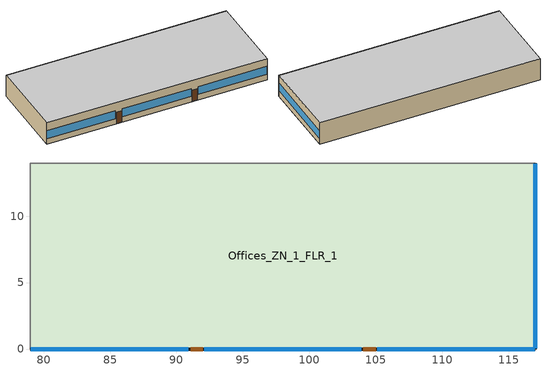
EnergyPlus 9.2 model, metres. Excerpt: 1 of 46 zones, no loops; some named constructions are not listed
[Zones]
Offices_ZN_1_FLR_1
 floor ground (ext_slab_6in_with_carpet): 79,14 117,14 117,0 79,0 z0
 wall outside (nonres_ext_wall): 79,0 117,0 117,14 z0:4
 wall to Gym_ZN_1_FLR_1 (int_wall): 117,14 79,14 z0:4
 wall to Lobby_ZN_1_FLR_1 (int_wall): 79,14 79,0 z0:4
 window (Window_U_0.40_SHGC_0.38): 117,0.05 117,13.95 z1.1:2.51; 79.05,0 90.87,0 / 92.09,0 103.91,0 / 105.13,0 116.95,0 z1:2.5
 door (Swinging Door_con): 91.08,0 91.99,0 / 104.08,0 104.99,0 z0:2.13
 ceiling to Offices_ZN_1_FLR_2 (int_slab_ceiling): 79,0 117,0 117,14 79,14 z4
[SizingPeriod:DesignDay] Day of Month=21; Dry-Bulb Temperature Range Modifier Type=DefaultMultipliers; Barometric Pressure {Pa}=96640; Wind Direction {deg}=70; Rain Indicator=No; Snow Indicator=No; Daylight Saving Time Indicator=No
Name | Month | Day Type | Maximum Dry-Bulb Temperature {C} | Daily Dry-Bulb Temperature Range {deltaC} | Humidity Condition Type | Wetbulb or DewPoint at Maximum Dry-Bulb {C} | Wind Speed {m/s} | Solar Model Indicator | Sky Clearness | ASHRAE Clear Sky Optical Depth for Beam Irradiance (taub) | ASHRAE Clear Sky Optical Depth for Diffuse Irradiance (taud) | Enthalpy at Maximum Dry-Bulb {J/kg}
Xian Ann Htg Wind 99.6% Condns WS=>MCDB | 1 | WinterDesignDay | 3 | 0 | Wetbulb | 3 | 7.3 | ASHRAEClearSky | 0
Xian Ann Htg Wind 99% Condns WS=>MCDB | 1 | WinterDesignDay | 1.8 | 0 | Wetbulb | 1.8 | 6.3 | ASHRAEClearSky | 0
Xian Ann Clg .4% Condns DB=>MWB | 7 | SummerDesignDay | 35.9 | 9.2 | Wetbulb | 23.3 | 2.9 | ASHRAETau |  | 0.807 | 1.369
Xian Ann Clg 1% Condns DB=>MWB | 7 | SummerDesignDay | 34.4 | 9.2 | Wetbulb | 23.1 | 2.9 | ASHRAETau |  | 0.807 | 1.369
Xian Ann Clg 2% Condns DB=>MWB | 7 | SummerDesignDay | 33 | 9.2 | Wetbulb | 22.9 | 2.9 | ASHRAETau |  | 0.807 | 1.369
Xian Ann Clg .4% Condns WB=>MDB | 7 | SummerDesignDay | 32 | 9.2 | Wetbulb | 26.4 | 2.9 | ASHRAETau |  | 0.807 | 1.369
Xian Ann Clg 1% Condns WB=>MDB | 7 | SummerDesignDay | 30.9 | 9.2 | Wetbulb | 25.5 | 2.9 | ASHRAETau |  | 0.807 | 1.369
Xian Ann Clg 2% Condns WB=>MDB | 7 | SummerDesignDay | 30 | 9.2 | Wetbulb | 24.8 | 2.9 | ASHRAETau |  | 0.807 | 1.369
Xian Ann Clg .4% Condns DP=>MDB | 7 | SummerDesignDay | 29.9 | 9.2 | Dewpoint | 25 | 2.9 | ASHRAETau |  | 0.807 | 1.369
Xian Ann Clg 1% Condns DP=>MDB | 7 | SummerDesignDay | 28.9 | 9.2 | Dewpoint | 24 | 2.9 | ASHRAETau |  | 0.807 | 1.369
Xian Ann Clg 2% Condns DP=>MDB | 7 | SummerDesignDay | 28.1 | 9.2 | Dewpoint | 23.2 | 2.9 | ASHRAETau |  | 0.807 | 1.369
Xian Ann Clg .4% Condns Enth=>MDB | 7 | SummerDesignDay | 32 | 9.2 | Enthalpy |  | 2.9 | ASHRAETau |  | 0.807 | 1.369 | 85500
Xian Ann Clg 1% Condns Enth=>MDB | 7 | SummerDesignDay | 31.1 | 9.2 | Enthalpy |  | 2.9 | ASHRAETau |  | 0.807 | 1.369 | 81500
Xian Ann Clg 2% Condns Enth=>MDB | 7 | SummerDesignDay | 30.1 | 9.2 | Enthalpy |  | 2.9 | ASHRAETau |  | 0.807 | 1.369 | 78200
[EnergyManagementSystem:Program]
SET_cCL1_Pod_1_ZN_1_FLR_1_Light_EMS_Program: SET cCL1_Pod_1_ZN_1_FLR_1_LSr_IP=0.093*cCL1_Pod_1_ZN_1_FLR_1_LSr/cCL1_Pod_1_ZN_1_FLR_1_Area; IF (cCL1_Pod_1_ZN_1_FLR_1_OSr <= 0) && (cCL1_Pod_1_ZN_1_FLR_1_LSr_IP >= 0.02); SET cCL1_Pod_1_ZN_1_FLR_1_LAr = 0.02*cCL1_Pod_1_ZN_1_FLR_1_Area/0.09290304; ELSE; SET cCL1_Pod_1_ZN_1_FLR_1_LAr = NULL; ENDIF
SET_mCl1_Pod_1_ZN_1_FLR_1_Light_EMS_Program: SET mCl1_Pod_1_ZN_1_FLR_1_LSr_IP=0.093*mCl1_Pod_1_ZN_1_FLR_1_LSr/mCl1_Pod_1_ZN_1_FLR_1_Area; IF (mCl1_Pod_1_ZN_1_FLR_1_OSr <= 0) && (mCl1_Pod_1_ZN_1_FLR_1_LSr_IP >= 0.02); SET mCl1_Pod_1_ZN_1_FLR_1_LAr = 0.02*mCl1_Pod_1_ZN_1_FLR_1_Area/0.09290304; ELSE; SET mCl1_Pod_1_ZN_1_FLR_1_LAr = NULL; ENDIF
SET_cPOD1_ZN_1_FLR_1_Light_EMS_Program: SET cPOD1_ZN_1_FLR_1_LSr_IP=0.093*cPOD1_ZN_1_FLR_1_LSr/cPOD1_ZN_1_FLR_1_Area; IF (cPOD1_ZN_1_FLR_1_OSr <= 0) && (cPOD1_ZN_1_FLR_1_LSr_IP >= 0.02); SET cPOD1_ZN_1_FLR_1_LAr = 0.02*cPOD1_ZN_1_FLR_1_Area/0.09290304; ELSE; SET cPOD1_ZN_1_FLR_1_LAr = NULL; ENDIF
SET_cCL2_Pod_1_ZN_1_FLR_1_Light_EMS_Program: SET cCL2_Pod_1_ZN_1_FLR_1_LSr_IP=0.093*cCL2_Pod_1_ZN_1_FLR_1_LSr/cCL2_Pod_1_ZN_1_FLR_1_Area; IF (cCL2_Pod_1_ZN_1_FLR_1_OSr <= 0) && (cCL2_Pod_1_ZN_1_FLR_1_LSr_IP >= 0.02); SET cCL2_Pod_1_ZN_1_FLR_1_LAr = 0.02*cCL2_Pod_1_ZN_1_FLR_1_Area/0.09290304; ELSE; SET cCL2_Pod_1_ZN_1_FLR_1_LAr = NULL; ENDIF
SET_mCl2_Pod_1_ZN_1_FLR_1_Light_EMS_Program: SET mCl2_Pod_1_ZN_1_FLR_1_LSr_IP=0.093*mCl2_Pod_1_ZN_1_FLR_1_LSr/mCl2_Pod_1_ZN_1_FLR_1_Area; IF (mCl2_Pod_1_ZN_1_FLR_1_OSr <= 0) && (mCl2_Pod_1_ZN_1_FLR_1_LSr_IP >= 0.02); SET mCl2_Pod_1_ZN_1_FLR_1_LAr = 0.02*mCl2_Pod_1_ZN_1_FLR_1_Area/0.09290304; ELSE; SET mCl2_Pod_1_ZN_1_FLR_1_LAr = NULL; ENDIF
SET_cCL1_Pod_2_ZN_1_FLR_1_Light_EMS_Program: SET cCL1_Pod_2_ZN_1_FLR_1_LSr_IP=0.093*cCL1_Pod_2_ZN_1_FLR_1_LSr/cCL1_Pod_2_ZN_1_FLR_1_Area; IF (cCL1_Pod_2_ZN_1_FLR_1_OSr <= 0) && (cCL1_Pod_2_ZN_1_FLR_1_LSr_IP >= 0.02); SET cCL1_Pod_2_ZN_1_FLR_1_LAr = 0.02*cCL1_Pod_2_ZN_1_FLR_1_Area/0.09290304; ELSE; SET cCL1_Pod_2_ZN_1_FLR_1_LAr = NULL; ENDIF
SET_mCl1_Pod_2_ZN_1_FLR_1_Light_EMS_Program: SET mCl1_Pod_2_ZN_1_FLR_1_LSr_IP=0.093*mCl1_Pod_2_ZN_1_FLR_1_LSr/mCl1_Pod_2_ZN_1_FLR_1_Area; IF (mCl1_Pod_2_ZN_1_FLR_1_OSr <= 0) && (mCl1_Pod_2_ZN_1_FLR_1_LSr_IP >= 0.02); SET mCl1_Pod_2_ZN_1_FLR_1_LAr = 0.02*mCl1_Pod_2_ZN_1_FLR_1_Area/0.09290304; ELSE; SET mCl1_Pod_2_ZN_1_FLR_1_LAr = NULL; ENDIF
SET_cPOD2_ZN_1_FLR_1_Light_EMS_Program: SET cPOD2_ZN_1_FLR_1_LSr_IP=0.093*cPOD2_ZN_1_FLR_1_LSr/cPOD2_ZN_1_FLR_1_Area; IF (cPOD2_ZN_1_FLR_1_OSr <= 0) && (cPOD2_ZN_1_FLR_1_LSr_IP >= 0.02); SET cPOD2_ZN_1_FLR_1_LAr = 0.02*cPOD2_ZN_1_FLR_1_Area/0.09290304; ELSE; SET cPOD2_ZN_1_FLR_1_LAr = NULL; ENDIF
SET_cCL2_Pod_2_ZN_1_FLR_1_Light_EMS_Program: SET cCL2_Pod_2_ZN_1_FLR_1_LSr_IP=0.093*cCL2_Pod_2_ZN_1_FLR_1_LSr/cCL2_Pod_2_ZN_1_FLR_1_Area; IF (cCL2_Pod_2_ZN_1_FLR_1_OSr <= 0) && (cCL2_Pod_2_ZN_1_FLR_1_LSr_IP >= 0.02); SET cCL2_Pod_2_ZN_1_FLR_1_LAr = 0.02*cCL2_Pod_2_ZN_1_FLR_1_Area/0.09290304; ELSE; SET cCL2_Pod_2_ZN_1_FLR_1_LAr = NULL; ENDIF
SET_mCl2_Pod_2_ZN_1_FLR_1_Light_EMS_Program: SET mCl2_Pod_2_ZN_1_FLR_1_LSr_IP=0.093*mCl2_Pod_2_ZN_1_FLR_1_LSr/mCl2_Pod_2_ZN_1_FLR_1_Area; IF (mCl2_Pod_2_ZN_1_FLR_1_OSr <= 0) && (mCl2_Pod_2_ZN_1_FLR_1_LSr_IP >= 0.02); SET mCl2_Pod_2_ZN_1_FLR_1_LAr = 0.02*mCl2_Pod_2_ZN_1_FLR_1_Area/0.09290304; ELSE; SET mCl2_Pod_2_ZN_1_FLR_1_LAr = NULL; ENDIF
SET_cCL1_Pod_3_ZN_1_FLR_1_Light_EMS_Program: SET cCL1_Pod_3_ZN_1_FLR_1_LSr_IP=0.093*cCL1_Pod_3_ZN_1_FLR_1_LSr/cCL1_Pod_3_ZN_1_FLR_1_Area; IF (cCL1_Pod_3_ZN_1_FLR_1_OSr <= 0) && (cCL1_Pod_3_ZN_1_FLR_1_LSr_IP >= 0.02); SET cCL1_Pod_3_ZN_1_FLR_1_LAr = 0.02*cCL1_Pod_3_ZN_1_FLR_1_Area/0.09290304; ELSE; SET cCL1_Pod_3_ZN_1_FLR_1_LAr = NULL; ENDIF
SET_mCl1_Pod_3_ZN_1_FLR_1_Light_EMS_Program: SET mCl1_Pod_3_ZN_1_FLR_1_LSr_IP=0.093*mCl1_Pod_3_ZN_1_FLR_1_LSr/mCl1_Pod_3_ZN_1_FLR_1_Area; IF (mCl1_Pod_3_ZN_1_FLR_1_OSr <= 0) && (mCl1_Pod_3_ZN_1_FLR_1_LSr_IP >= 0.02); SET mCl1_Pod_3_ZN_1_FLR_1_LAr = 0.02*mCl1_Pod_3_ZN_1_FLR_1_Area/0.09290304; ELSE; SET mCl1_Pod_3_ZN_1_FLR_1_LAr = NULL; ENDIF
SET_cPOD3_ZN_1_FLR_1_Light_EMS_Program: SET cPOD3_ZN_1_FLR_1_LSr_IP=0.093*cPOD3_ZN_1_FLR_1_LSr/cPOD3_ZN_1_FLR_1_Area; IF (cPOD3_ZN_1_FLR_1_OSr <= 0) && (cPOD3_ZN_1_FLR_1_LSr_IP >= 0.02); SET cPOD3_ZN_1_FLR_1_LAr = 0.02*cPOD3_ZN_1_FLR_1_Area/0.09290304; ELSE; SET cPOD3_ZN_1_FLR_1_LAr = NULL; ENDIF
SET_cCL2_Pod_3_ZN_1_FLR_1_Light_EMS_Program: SET cCL2_Pod_3_ZN_1_FLR_1_LSr_IP=0.093*cCL2_Pod_3_ZN_1_FLR_1_LSr/cCL2_Pod_3_ZN_1_FLR_1_Area; IF (cCL2_Pod_3_ZN_1_FLR_1_OSr <= 0) && (cCL2_Pod_3_ZN_1_FLR_1_LSr_IP >= 0.02); SET cCL2_Pod_3_ZN_1_FLR_1_LAr = 0.02*cCL2_Pod_3_ZN_1_FLR_1_Area/0.09290304; ELSE; SET cCL2_Pod_3_ZN_1_FLR_1_LAr = NULL; ENDIF
SET_mCl2_Pod_3_ZN_1_FLR_1_Light_EMS_Program: SET mCl2_Pod_3_ZN_1_FLR_1_LSr_IP=0.093*mCl2_Pod_3_ZN_1_FLR_1_LSr/mCl2_Pod_3_ZN_1_FLR_1_Area; IF (mCl2_Pod_3_ZN_1_FLR_1_OSr <= 0) && (mCl2_Pod_3_ZN_1_FLR_1_LSr_IP >= 0.02); SET mCl2_Pod_3_ZN_1_FLR_1_LAr = 0.02*mCl2_Pod_3_ZN_1_FLR_1_Area/0.09290304; ELSE; SET mCl2_Pod_3_ZN_1_FLR_1_LAr = NULL; ENDIF
SET_AUX_GYM_ZN_1_FLR_1_Light_EMS_Program: SET AUX_GYM_ZN_1_FLR_1_LSr_IP=0.093*AUX_GYM_ZN_1_FLR_1_LSr/AUX_GYM_ZN_1_FLR_1_Area; IF (AUX_GYM_ZN_1_FLR_1_OSr <= 0) && (AUX_GYM_ZN_1_FLR_1_LSr_IP >= 0.02); SET AUX_GYM_ZN_1_FLR_1_LAr = 0.02*AUX_GYM_ZN_1_FLR_1_Area/0.09290304; ELSE; SET AUX_GYM_ZN_1_FLR_1_LAr = NULL; ENDIF
SET_AUDITORIUM_ZN_1_FLR_1_Light_EMS_Program: SET AUDITORIUM_ZN_1_FLR_1_LSr_IP=0.093*AUDITORIUM_ZN_1_FLR_1_LSr/AUDITORIUM_ZN_1_FLR_1_Area; IF (AUDITORIUM_ZN_1_FLR_1_OSr <= 0) && (AUDITORIUM_ZN_1_FLR_1_LSr_IP >= 0.02); SET AUDITORIUM_ZN_1_FLR_1_LAr = 0.02*AUDITORIUM_ZN_1_FLR_1_Area/0.09290304; ELSE; SET AUDITORIUM_ZN_1_FLR_1_LAr = NULL; ENDIF
SET_Main_Corridor_ZN_1_FLR_1_Light_EMS_Program: SET Main_Corridor_ZN_1_FLR_1_LSr_IP=0.093*Main_Corridor_ZN_1_FLR_1_LSr/Main_Corridor_ZN_1_FLR_1_Area; IF (Main_Corridor_ZN_1_FLR_1_OSr <= 0) && (Main_Corridor_ZN_1_FLR_1_LSr_IP >= 0.02); SET Main_Corridor_ZN_1_FLR_1_LAr = 0.02*Main_Corridor_ZN_1_FLR_1_Area/0.09290304; ELSE; SET Main_Corridor_ZN_1_FLR_1_LAr = NULL; ENDIF
SET_Lobby_ZN_1_FLR_1_Light_EMS_Program: SET Lobby_ZN_1_FLR_1_LSr_IP=0.093*Lobby_ZN_1_FLR_1_LSr/Lobby_ZN_1_FLR_1_Area; IF (Lobby_ZN_1_FLR_1_OSr <= 0) && (Lobby_ZN_1_FLR_1_LSr_IP >= 0.02); SET Lobby_ZN_1_FLR_1_LAr = 0.02*Lobby_ZN_1_FLR_1_Area/0.09290304; ELSE; SET Lobby_ZN_1_FLR_1_LAr = NULL; ENDIF
SET_Mech_ZN_1_FLR_1_Light_EMS_Program: SET Mech_ZN_1_FLR_1_LSr_IP=0.093*Mech_ZN_1_FLR_1_LSr/Mech_ZN_1_FLR_1_Area; IF (Mech_ZN_1_FLR_1_OSr <= 0) && (Mech_ZN_1_FLR_1_LSr_IP >= 0.02); SET Mech_ZN_1_FLR_1_LAr = 0.02*Mech_ZN_1_FLR_1_Area/0.09290304; ELSE; SET Mech_ZN_1_FLR_1_LAr = NULL; ENDIF
SET_BATHROOMS_ZN_1_FLR_1_Light_EMS_Program: SET BATHROOMS_ZN_1_FLR_1_LSr_IP=0.093*BATHROOMS_ZN_1_FLR_1_LSr/BATHROOMS_ZN_1_FLR_1_Area; IF (BATHROOMS_ZN_1_FLR_1_OSr <= 0) && (BATHROOMS_ZN_1_FLR_1_LSr_IP >= 0.02); SET BATHROOMS_ZN_1_FLR_1_LAr = 0.02*BATHROOMS_ZN_1_FLR_1_Area/0.09290304; ELSE; SET BATHROOMS_ZN_1_FLR_1_LAr = NULL; ENDIF
SET_Offices_ZN_1_FLR_1_Light_EMS_Program: SET Offices_ZN_1_FLR_1_LSr_IP=0.093*Offices_ZN_1_FLR_1_LSr/Offices_ZN_1_FLR_1_Area; IF (Offices_ZN_1_FLR_1_OSr <= 0) && (Offices_ZN_1_FLR_1_LSr_IP >= 0.02); SET Offices_ZN_1_FLR_1_LAr = 0.02*Offices_ZN_1_FLR_1_Area/0.09290304; ELSE; SET Offices_ZN_1_FLR_1_LAr = NULL; ENDIF
SET_Gym_ZN_1_FLR_1_Light_EMS_Program: SET Gym_ZN_1_FLR_1_LSr_IP=0.093*Gym_ZN_1_FLR_1_LSr/Gym_ZN_1_FLR_1_Area; IF (Gym_ZN_1_FLR_1_OSr <= 0) && (Gym_ZN_1_FLR_1_LSr_IP >= 0.02); SET Gym_ZN_1_FLR_1_LAr = 0.02*Gym_ZN_1_FLR_1_Area/0.09290304; ELSE; SET Gym_ZN_1_FLR_1_LAr = NULL; ENDIF
SET_Kitchen_ZN_1_FLR_1_Light_EMS_Program: SET Kitchen_ZN_1_FLR_1_LSr_IP=0.093*Kitchen_ZN_1_FLR_1_LSr/Kitchen_ZN_1_FLR_1_Area; IF (Kitchen_ZN_1_FLR_1_OSr <= 0) && (Kitchen_ZN_1_FLR_1_LSr_IP >= 0.02); SET Kitchen_ZN_1_FLR_1_LAr = 0.02*Kitchen_ZN_1_FLR_1_Area/0.09290304; ELSE; SET Kitchen_ZN_1_FLR_1_LAr = NULL; ENDIF
SET_Cafeteria_ZN_1_FLR_1_Light_EMS_Program: SET Cafeteria_ZN_1_FLR_1_LSr_IP=0.093*Cafeteria_ZN_1_FLR_1_LSr/Cafeteria_ZN_1_FLR_1_Area; IF (Cafeteria_ZN_1_FLR_1_OSr <= 0) && (Cafeteria_ZN_1_FLR_1_LSr_IP >= 0.02); SET Cafeteria_ZN_1_FLR_1_LAr = 0.02*Cafeteria_ZN_1_FLR_1_Area/0.09290304; ELSE; SET Cafeteria_ZN_1_FLR_1_LAr = NULL; ENDIF
SET_cCL1_Pod_1_ZN_1_FLR_2_Light_EMS_Program: SET cCL1_Pod_1_ZN_1_FLR_2_LSr_IP=0.093*cCL1_Pod_1_ZN_1_FLR_2_LSr/cCL1_Pod_1_ZN_1_FLR_2_Area; IF (cCL1_Pod_1_ZN_1_FLR_2_OSr <= 0) && (cCL1_Pod_1_ZN_1_FLR_2_LSr_IP >= 0.02); SET cCL1_Pod_1_ZN_1_FLR_2_LAr = 0.02*cCL1_Pod_1_ZN_1_FLR_2_Area/0.09290304; ELSE; SET cCL1_Pod_1_ZN_1_FLR_2_LAr = NULL; ENDIF
SET_mCl1_Pod_1_ZN_1_FLR_2_Light_EMS_Program: SET mCl1_Pod_1_ZN_1_FLR_2_LSr_IP=0.093*mCl1_Pod_1_ZN_1_FLR_2_LSr/mCl1_Pod_1_ZN_1_FLR_2_Area; IF (mCl1_Pod_1_ZN_1_FLR_2_OSr <= 0) && (mCl1_Pod_1_ZN_1_FLR_2_LSr_IP >= 0.02); SET mCl1_Pod_1_ZN_1_FLR_2_LAr = 0.02*mCl1_Pod_1_ZN_1_FLR_2_Area/0.09290304; ELSE; SET mCl1_Pod_1_ZN_1_FLR_2_LAr = NULL; ENDIF
SET_cPOD1_ZN_1_FLR_2_Light_EMS_Program: SET cPOD1_ZN_1_FLR_2_LSr_IP=0.093*cPOD1_ZN_1_FLR_2_LSr/cPOD1_ZN_1_FLR_2_Area; IF (cPOD1_ZN_1_FLR_2_OSr <= 0) && (cPOD1_ZN_1_FLR_2_LSr_IP >= 0.02); SET cPOD1_ZN_1_FLR_2_LAr = 0.02*cPOD1_ZN_1_FLR_2_Area/0.09290304; ELSE; SET cPOD1_ZN_1_FLR_2_LAr = NULL; ENDIF
SET_cCL2_Pod_1_ZN_1_FLR_2_Light_EMS_Program: SET cCL2_Pod_1_ZN_1_FLR_2_LSr_IP=0.093*cCL2_Pod_1_ZN_1_FLR_2_LSr/cCL2_Pod_1_ZN_1_FLR_2_Area; IF (cCL2_Pod_1_ZN_1_FLR_2_OSr <= 0) && (cCL2_Pod_1_ZN_1_FLR_2_LSr_IP >= 0.02); SET cCL2_Pod_1_ZN_1_FLR_2_LAr = 0.02*cCL2_Pod_1_ZN_1_FLR_2_Area/0.09290304; ELSE; SET cCL2_Pod_1_ZN_1_FLR_2_LAr = NULL; ENDIF
SET_mCl2_Pod_1_ZN_1_FLR_2_Light_EMS_Program: SET mCl2_Pod_1_ZN_1_FLR_2_LSr_IP=0.093*mCl2_Pod_1_ZN_1_FLR_2_LSr/mCl2_Pod_1_ZN_1_FLR_2_Area; IF (mCl2_Pod_1_ZN_1_FLR_2_OSr <= 0) && (mCl2_Pod_1_ZN_1_FLR_2_LSr_IP >= 0.02); SET mCl2_Pod_1_ZN_1_FLR_2_LAr = 0.02*mCl2_Pod_1_ZN_1_FLR_2_Area/0.09290304; ELSE; SET mCl2_Pod_1_ZN_1_FLR_2_LAr = NULL; ENDIF
SET_cCL1_Pod_2_ZN_1_FLR_2_Light_EMS_Program: SET cCL1_Pod_2_ZN_1_FLR_2_LSr_IP=0.093*cCL1_Pod_2_ZN_1_FLR_2_LSr/cCL1_Pod_2_ZN_1_FLR_2_Area; IF (cCL1_Pod_2_ZN_1_FLR_2_OSr <= 0) && (cCL1_Pod_2_ZN_1_FLR_2_LSr_IP >= 0.02); SET cCL1_Pod_2_ZN_1_FLR_2_LAr = 0.02*cCL1_Pod_2_ZN_1_FLR_2_Area/0.09290304; ELSE; SET cCL1_Pod_2_ZN_1_FLR_2_LAr = NULL; ENDIF
SET_mCl1_Pod_2_ZN_1_FLR_2_Light_EMS_Program: SET mCl1_Pod_2_ZN_1_FLR_2_LSr_IP=0.093*mCl1_Pod_2_ZN_1_FLR_2_LSr/mCl1_Pod_2_ZN_1_FLR_2_Area; IF (mCl1_Pod_2_ZN_1_FLR_2_OSr <= 0) && (mCl1_Pod_2_ZN_1_FLR_2_LSr_IP >= 0.02); SET mCl1_Pod_2_ZN_1_FLR_2_LAr = 0.02*mCl1_Pod_2_ZN_1_FLR_2_Area/0.09290304; ELSE; SET mCl1_Pod_2_ZN_1_FLR_2_LAr = NULL; ENDIF
SET_cPOD2_ZN_1_FLR_2_Light_EMS_Program: SET cPOD2_ZN_1_FLR_2_LSr_IP=0.093*cPOD2_ZN_1_FLR_2_LSr/cPOD2_ZN_1_FLR_2_Area; IF (cPOD2_ZN_1_FLR_2_OSr <= 0) && (cPOD2_ZN_1_FLR_2_LSr_IP >= 0.02); SET cPOD2_ZN_1_FLR_2_LAr = 0.02*cPOD2_ZN_1_FLR_2_Area/0.09290304; ELSE; SET cPOD2_ZN_1_FLR_2_LAr = NULL; ENDIF
SET_cCL2_Pod_2_ZN_1_FLR_2_Light_EMS_Program: SET cCL2_Pod_2_ZN_1_FLR_2_LSr_IP=0.093*cCL2_Pod_2_ZN_1_FLR_2_LSr/cCL2_Pod_2_ZN_1_FLR_2_Area; IF (cCL2_Pod_2_ZN_1_FLR_2_OSr <= 0) && (cCL2_Pod_2_ZN_1_FLR_2_LSr_IP >= 0.02); SET cCL2_Pod_2_ZN_1_FLR_2_LAr = 0.02*cCL2_Pod_2_ZN_1_FLR_2_Area/0.09290304; ELSE; SET cCL2_Pod_2_ZN_1_FLR_2_LAr = NULL; ENDIF
SET_mCl2_Pod_2_ZN_1_FLR_2_Light_EMS_Program: SET mCl2_Pod_2_ZN_1_FLR_2_LSr_IP=0.093*mCl2_Pod_2_ZN_1_FLR_2_LSr/mCl2_Pod_2_ZN_1_FLR_2_Area; IF (mCl2_Pod_2_ZN_1_FLR_2_OSr <= 0) && (mCl2_Pod_2_ZN_1_FLR_2_LSr_IP >= 0.02); SET mCl2_Pod_2_ZN_1_FLR_2_LAr = 0.02*mCl2_Pod_2_ZN_1_FLR_2_Area/0.09290304; ELSE; SET mCl2_Pod_2_ZN_1_FLR_2_LAr = NULL; ENDIF
SET_cCL1_Pod_3_ZN_1_FLR_2_Light_EMS_Program: SET cCL1_Pod_3_ZN_1_FLR_2_LSr_IP=0.093*cCL1_Pod_3_ZN_1_FLR_2_LSr/cCL1_Pod_3_ZN_1_FLR_2_Area; IF (cCL1_Pod_3_ZN_1_FLR_2_OSr <= 0) && (cCL1_Pod_3_ZN_1_FLR_2_LSr_IP >= 0.02); SET cCL1_Pod_3_ZN_1_FLR_2_LAr = 0.02*cCL1_Pod_3_ZN_1_FLR_2_Area/0.09290304; ELSE; SET cCL1_Pod_3_ZN_1_FLR_2_LAr = NULL; ENDIF
SET_mCl1_Pod_3_ZN_1_FLR_2_Light_EMS_Program: SET mCl1_Pod_3_ZN_1_FLR_2_LSr_IP=0.093*mCl1_Pod_3_ZN_1_FLR_2_LSr/mCl1_Pod_3_ZN_1_FLR_2_Area; IF (mCl1_Pod_3_ZN_1_FLR_2_OSr <= 0) && (mCl1_Pod_3_ZN_1_FLR_2_LSr_IP >= 0.02); SET mCl1_Pod_3_ZN_1_FLR_2_LAr = 0.02*mCl1_Pod_3_ZN_1_FLR_2_Area/0.09290304; ELSE; SET mCl1_Pod_3_ZN_1_FLR_2_LAr = NULL; ENDIF
SET_cPOD3_ZN_1_FLR_2_Light_EMS_Program: SET cPOD3_ZN_1_FLR_2_LSr_IP=0.093*cPOD3_ZN_1_FLR_2_LSr/cPOD3_ZN_1_FLR_2_Area; IF (cPOD3_ZN_1_FLR_2_OSr <= 0) && (cPOD3_ZN_1_FLR_2_LSr_IP >= 0.02); SET cPOD3_ZN_1_FLR_2_LAr = 0.02*cPOD3_ZN_1_FLR_2_Area/0.09290304; ELSE; SET cPOD3_ZN_1_FLR_2_LAr = NULL; ENDIF
SET_cCL2_Pod_3_ZN_1_FLR_2_Light_EMS_Program: SET cCL2_Pod_3_ZN_1_FLR_2_LSr_IP=0.093*cCL2_Pod_3_ZN_1_FLR_2_LSr/cCL2_Pod_3_ZN_1_FLR_2_Area; IF (cCL2_Pod_3_ZN_1_FLR_2_OSr <= 0) && (cCL2_Pod_3_ZN_1_FLR_2_LSr_IP >= 0.02); SET cCL2_Pod_3_ZN_1_FLR_2_LAr = 0.02*cCL2_Pod_3_ZN_1_FLR_2_Area/0.09290304; ELSE; SET cCL2_Pod_3_ZN_1_FLR_2_LAr = NULL; ENDIF
SET_mCl2_Pod_3_ZN_1_FLR_2_Light_EMS_Program: SET mCl2_Pod_3_ZN_1_FLR_2_LSr_IP=0.093*mCl2_Pod_3_ZN_1_FLR_2_LSr/mCl2_Pod_3_ZN_1_FLR_2_Area; IF (mCl2_Pod_3_ZN_1_FLR_2_OSr <= 0) && (mCl2_Pod_3_ZN_1_FLR_2_LSr_IP >= 0.02); SET mCl2_Pod_3_ZN_1_FLR_2_LAr = 0.02*mCl2_Pod_3_ZN_1_FLR_2_Area/0.09290304; ELSE; SET mCl2_Pod_3_ZN_1_FLR_2_LAr = NULL; ENDIF
SET_Main_Corridor_ZN_1_FLR_2_Light_EMS_Program: SET Main_Corridor_ZN_1_FLR_2_LSr_IP=0.093*Main_Corridor_ZN_1_FLR_2_LSr/Main_Corridor_ZN_1_FLR_2_Area; IF (Main_Corridor_ZN_1_FLR_2_OSr <= 0) && (Main_Corridor_ZN_1_FLR_2_LSr_IP >= 0.02); SET Main_Corridor_ZN_1_FLR_2_LAr = 0.02*Main_Corridor_ZN_1_FLR_2_Area/0.09290304; ELSE; SET Main_Corridor_ZN_1_FLR_2_LAr = NULL; ENDIF
SET_Lobby_ZN_1_FLR_2_Light_EMS_Program: SET Lobby_ZN_1_FLR_2_LSr_IP=0.093*Lobby_ZN_1_FLR_2_LSr/Lobby_ZN_1_FLR_2_Area; IF (Lobby_ZN_1_FLR_2_OSr <= 0) && (Lobby_ZN_1_FLR_2_LSr_IP >= 0.02); SET Lobby_ZN_1_FLR_2_LAr = 0.02*Lobby_ZN_1_FLR_2_Area/0.09290304; ELSE; SET Lobby_ZN_1_FLR_2_LAr = NULL; ENDIF
SET_Mech_ZN_1_FLR_2_Light_EMS_Program: SET Mech_ZN_1_FLR_2_LSr_IP=0.093*Mech_ZN_1_FLR_2_LSr/Mech_ZN_1_FLR_2_Area; IF (Mech_ZN_1_FLR_2_OSr <= 0) && (Mech_ZN_1_FLR_2_LSr_IP >= 0.02); SET Mech_ZN_1_FLR_2_LAr = 0.02*Mech_ZN_1_FLR_2_Area/0.09290304; ELSE; SET Mech_ZN_1_FLR_2_LAr = NULL; ENDIF
SET_BATHROOMS_ZN_1_FLR_2_Light_EMS_Program: SET BATHROOMS_ZN_1_FLR_2_LSr_IP=0.093*BATHROOMS_ZN_1_FLR_2_LSr/BATHROOMS_ZN_1_FLR_2_Area; IF (BATHROOMS_ZN_1_FLR_2_OSr <= 0) && (BATHROOMS_ZN_1_FLR_2_LSr_IP >= 0.02); SET BATHROOMS_ZN_1_FLR_2_LAr = 0.02*BATHROOMS_ZN_1_FLR_2_Area/0.09290304; ELSE; SET BATHROOMS_ZN_1_FLR_2_LAr = NULL; ENDIF
SET_Offices_ZN_1_FLR_2_Light_EMS_Program: SET Offices_ZN_1_FLR_2_LSr_IP=0.093*Offices_ZN_1_FLR_2_LSr/Offices_ZN_1_FLR_2_Area; IF (Offices_ZN_1_FLR_2_OSr <= 0) && (Offices_ZN_1_FLR_2_LSr_IP >= 0.02); SET Offices_ZN_1_FLR_2_LAr = 0.02*Offices_ZN_1_FLR_2_Area/0.09290304; ELSE; SET Offices_ZN_1_FLR_2_LAr = NULL; ENDIF
SET_LMC_ZN_1_FLR_2_Light_EMS_Program: SET LMC_ZN_1_FLR_2_LSr_IP=0.093*LMC_ZN_1_FLR_2_LSr/LMC_ZN_1_FLR_2_Area; IF (LMC_ZN_1_FLR_2_OSr <= 0) && (LMC_ZN_1_FLR_2_LSr_IP >= 0.02); SET LMC_ZN_1_FLR_2_LAr = 0.02*LMC_ZN_1_FLR_2_Area/0.09290304; ELSE; SET LMC_ZN_1_FLR_2_LAr = NULL; ENDIF
[EnergyManagementSystem:GlobalVariable]
Wired_LTG
PSZ1_5_FanPwrExponent; PSZ1_5_Stage1Speed; PSZ1_5_Stage2Speed; PSZ1_5_HeatSpeed; PSZ1_5_VenSpeed; PSZ1_5_Number_of_Stages
PSZ2_6_FanPwrExponent; PSZ2_6_Stage1Speed; PSZ2_6_Stage2Speed; PSZ2_6_HeatSpeed; PSZ2_6_VenSpeed; PSZ2_6_Number_of_Stages
PSZ3_7_FanPwrExponent; PSZ3_7_Stage1Speed; PSZ3_7_Stage2Speed; PSZ3_7_HeatSpeed; PSZ3_7_VenSpeed; PSZ3_7_Number_of_Stages
PSZ4_8_FanPwrExponent; PSZ4_8_Stage1Speed; PSZ4_8_Stage2Speed; PSZ4_8_HeatSpeed; PSZ4_8_VenSpeed; PSZ4_8_Number_of_Stages
PSZ5_9_FanPwrExponent; PSZ5_9_Stage1Speed; PSZ5_9_Stage2Speed; PSZ5_9_HeatSpeed; PSZ5_9_VenSpeed; PSZ5_9_Number_of_Stages
BoilerType; CapRated; EtRated; PLRx; Ecx; SkinLossRate
[EnergyManagementSystem:OutputVariable]
Wired_LTG: EMS Variable=Wired_LTG; Type of Data in Variable=Summed; Update Frequency=ZoneTimeStep; Units=J
[AvailabilityManager:NightCycle] Applicability Schedule=Always_On; Fan Schedule=HVACOperationSchd; Control Type=CycleOnAny; Thermostat Tolerance {deltaC}=1; Cycling Run Time Control Type=FixedRunTime; Cycling Run Time {s}=1800
VAV_POD_1 Availability Manager; VAV_POD_2 Availability Manager; VAV_POD_3 Availability Manager; VAV_OTHER Availability Manager; PSZ-AC_1:5 Availability Manager; PSZ-AC_2:6 Availability Manager; PSZ-AC_3:7 Availability Manager; PSZ-AC_4:8 Availability Manager; PSZ-AC_5:9 Availability Manager
[Refrigeration:CompressorRack] Heat Rejection Location=ZONE; Design Condenser Fan Power {W}=750; Condenser Type=AIRCOOLED
Name | Design Compressor Rack COP {W/W} | Compressor Rack COP Function of Temperature Curve | Condenser Fan Power Function of Temperature Curve | Refrigeration Case Name or WalkIn Name or CaseAndWalkInList
RACK1 | 1.5 | RACK1_RackCOPfTCurve | RACK1_RackCondFanCurve2 | RACK1CaseList
RACK2 | 3 | RACK2_RackCOPfTCurve |  | RACK2CaseList
[ElectricLoadCenter:Transformer]
Transformer 1: Availability Schedule=Always_On; Transformer Usage=PowerInFromGrid; Rated Capacity {VA}=225000; Phase=3; Conductor Material=Aluminum; Full Load Temperature Rise {C}=150; Fraction of Eddy Current Losses=0.1; Performance Input Method=NominalEfficiency; Nameplate Efficiency=0.989; Per Unit Load for Nameplate Efficiency=0.35; Reference Temperature for Nameplate Efficiency {C}=75; Consider Transformer Loss for Utility Cost=Yes; Meter 1=Wired_LTG_Electricity; Meter 2=Wired_INT_EQUIP
[Schedule:Compact]
ALWAYS_ON: Through: 12/31, For: AllDays, Until: 24:00, 1
HVACOperationSchd: Through: 12/31, For: Weekdays SummerDesignDay WinterDesignDay, Until: 07:00, 0, Until: 21:00, 1, Until: 24:00, 0, For: WeekEnds Holidays AllOtherDays, Until: 24:00, 0
[Curve:Quadratic]
Name | Coefficient1 Constant | Coefficient2 x | Coefficient3 x**2 | Minimum Value of x | Maximum Value of x
RACK1_RackCOPfTCurve | 1.7603 | -0.0377 | 0.0004 | 10 | 35
RACK1_RackCondFanCurve2 | 0 | 0.0286 | 0 | 0 | 35
RACK2_RackCOPfTCurve | 1 | 0 | 0 | 0 | 50
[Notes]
The 90.1 Prototype Building Models were developed by Pacific Northwest National Laboratory (PNNL),
under contract with the U.S. Department of Energy (DOE).  These building models were derived from
DOE’s Commercial Reference Building Models with modifications based on input from the ASHRAE Standard 90.1 committee,
the Advanced Energy Design Guide series, and building industry experts.
The prototypes models were developed to quantify energy saving impacts from
newly published editions of ASHRAE Standard 90.1.  The basic building descriptions can be found in the Scorecards
posted at this website.  Detailed descriptions of the prototype model development and addenda modeling
strategies can be found in the following  reports:
"Achieving 30% Goal: Energy and Cost Saving Analysis of ASHRAE/IES Standard 90.1-2010."
"Enhancements to ASHRAE Standard 90.1 Prototype Building Models"
"Energy Savings Analysis: ANSI/ASHRAE/IES Standard 90.1-2016"
"ANSI/ASHRAE/IES Standard 90.1-2013 Determination of Energy Savings: Quantitative Analysis"
BEGIN ECONOMIZER MAP
Economizer Name, DX COIL Name
PSZ-AC_1:5_OA_Controller, PSZ-AC_1:5_CoolC DXCoil
PSZ-AC_2:6_OA_Controller, PSZ-AC_2:6_CoolC DXCoil
PSZ-AC_3:7_OA_Controller, PSZ-AC_3:7_CoolC DXCoil
PSZ-AC_4:8_OA_Controller, PSZ-AC_4:8_CoolC DXCoil
PSZ-AC_5:9_OA_Controller, PSZ-AC_5:9_CoolC DXCoil
END ECONOMIZER MAP
BEGIN EMS PROGRAM MAP
EMS PROGRAM, DX COIL Name
PSZ1_5, PSZ-AC_1:5_COOLC DXCOIL
PSZ2_6, PSZ-AC_2:6_COOLC DXCOIL
PSZ3_7, PSZ-AC_3:7_COOLC DXCOIL
PSZ4_8, PSZ-AC_4:8_COOLC DXCOIL
PSZ5_9, PSZ-AC_5:9_COOLC DXCOIL
END EMS PROGRAM MAP
WeatherFile:  USA_CO_Denver-Aurora-Buckley.AFB.724695_TMY3.epw
GPARM parameters as input:
Case = DOE.determination2016_SchoolSecondary_STD2016_Boise
weatherfile = USA_CO_Denver-Aurora-Buckley.AFB.724695_TMY3.epw
ground_tempt = Zone5B_nonres_R15_2ftV_SchoolSecondary_Denver_STD2016.gtp
avg_oa_tempt_ip = 49.91
maxdiff_oa_tempt_ip = 42.66
ext_wall_type = SteelFramedWall
nonres_ext_wall_ufactor = 0.312304465
roof_type = LightweightRoof
nonres_roof_ufactor = 0.181704416
nonres_window = Window_U_0.40_SHGC_0.38
nonres_skylight = Window_U_0.50_SHGC_0.40
daylighting_control = yes
sidelighting_control = yes_AY
audi_sidelighting_control = yes
roof_emissivity = 0.9
roof_solar_absorp = 0.77
LPD_classroom = 9.902797584
LPD_corridor = 7.104180875
LPD_lobby = 10.76391042
LPD_mechanical = 10.2257149
LPD_bath = 9.149323854
LPD_office = 10.01043669
LPD_gym = 5.381955209
LPD_kitchen = 11.40974504
LPD_cafeteria = 6.781263563
LPD_library = 8.395850125
LPD_auditorium = 6.781263563
exterior_lights_watts = 0
exterior_lights_watts_a = 441.8
exterior_lights_watts_b = 2994.5
wcc_economizer = DifferentialDryBulb
skip_economizer_control = No
DX_damper_sch = MinOA_MotorizedDamper_Sched
wcc_damper_sch = MinOA_MotorizedDamper_Sched
OA_computer_room = 0.00238745
OA_aux_gym = 0.001523905
auditorium_OA_per_area = 0.000304781
auditorium_OA_per_person = 0.002359604
classroom_OA_per_area = 0.000609562
classroom_OA_per_person = 0.004719207
